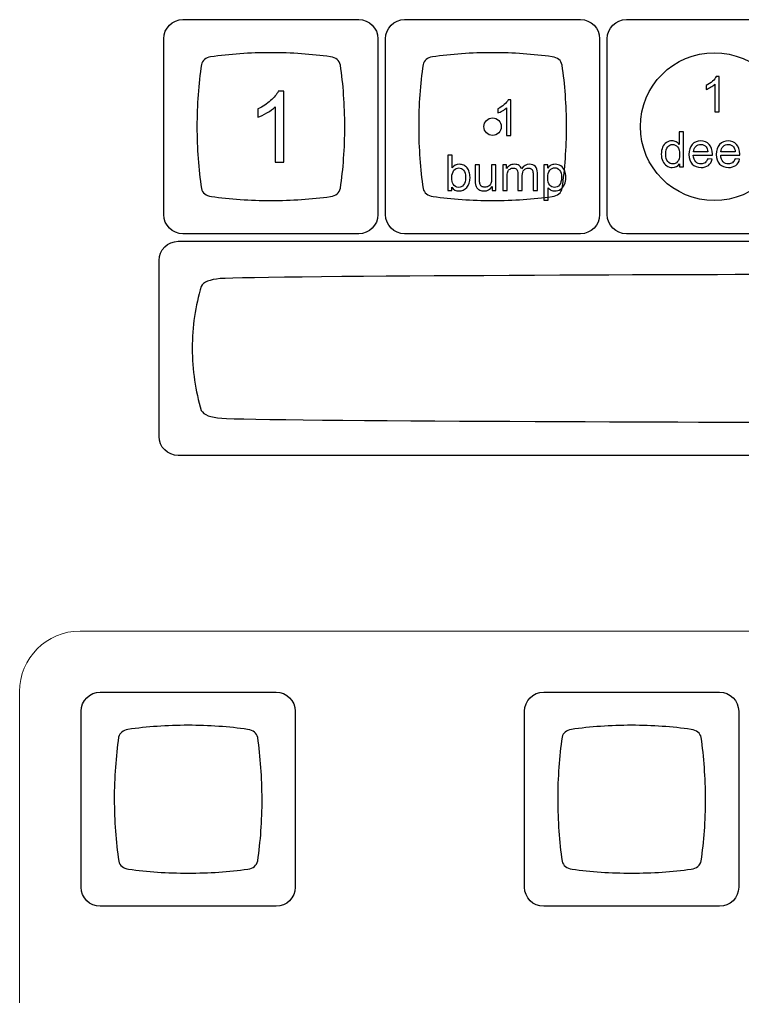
# Model space of a CAD drawing. Header units: millimetres. Extents: x -493 to 473, y -489 to 489.
# Drawn here: x -493.3 to -431.2, y 365 to 448.9 of the extents above; entities that cross this region are included whole.
import ezdxf

# ---------------------------------------------------------------- set-up
doc = ezdxf.new("R2010")
doc.units = ezdxf.units.MM
doc.header["$MEASUREMENT"] = 0
doc.layers.add('Layer 1', color=7, linetype='Continuous')

msp = doc.modelspace()

# ---------------------------------------------------------------- linework, layer by layer
at = {"layer": 'Layer 1', "color": 159}
msp.add_ellipse((-433.6068, 439.7147), major_axis=(0, 6.35), ratio=1, dxfattribs=at)
at = {"layer": 'Layer 1', "color": 169}
msp.add_ellipse((-452.6551, 439.7142), major_axis=(0, 0.75), ratio=1, dxfattribs=at)
for points in [[(-479.2605, 430.5147), (-479.2605, 430.5147), (-464.1531, 430.5147), (-464.1531, 430.5147), (-464.1531, 430.5147), (-463.2476, 430.5147), (-462.5068, 431.2555), (-462.5068, 432.161), (-462.5068, 432.161), (-462.5068, 432.161), (-462.5068, 447.2684), (-462.5068, 447.2684), (-462.5068, 447.2684), (-462.5068, 448.1739), (-463.2476, 448.9147), (-464.1531, 448.9147), (-464.1531, 448.9147), (-464.1531, 448.9147), (-479.2605, 448.9147), (-479.2605, 448.9147), (-479.2605, 448.9147), (-480.166, 448.9147), (-480.9068, 448.1739), (-480.9068, 447.2684), (-480.9068, 447.2684), (-480.9068, 447.2684), (-480.9068, 432.161), (-480.9068, 432.161), (-480.9068, 432.161), (-480.9068, 431.2555), (-480.166, 430.5147), (-479.2605, 430.5147)], [(-460.2105, 430.5147), (-460.2105, 430.5147), (-445.1031, 430.5147), (-445.1031, 430.5147), (-445.1031, 430.5147), (-444.1976, 430.5147), (-443.4568, 431.2555), (-443.4568, 432.161), (-443.4568, 432.161), (-443.4568, 432.161), (-443.4568, 447.2684), (-443.4568, 447.2684), (-443.4568, 447.2684), (-443.4568, 448.1739), (-444.1976, 448.9147), (-445.1031, 448.9147), (-445.1031, 448.9147), (-445.1031, 448.9147), (-460.2105, 448.9147), (-460.2105, 448.9147), (-460.2105, 448.9147), (-461.116, 448.9147), (-461.8568, 448.1739), (-461.8568, 447.2684), (-461.8568, 447.2684), (-461.8568, 447.2684), (-461.8568, 432.161), (-461.8568, 432.161), (-461.8568, 432.161), (-461.8568, 431.2555), (-461.116, 430.5147), (-460.2105, 430.5147)], [(-441.1605, 430.5147), (-441.1605, 430.5147), (-426.0531, 430.5147), (-426.0531, 430.5147), (-426.0531, 430.5147), (-425.1476, 430.5147), (-424.4068, 431.2555), (-424.4068, 432.161), (-424.4068, 432.161), (-424.4068, 432.161), (-424.4068, 447.2684), (-424.4068, 447.2684), (-424.4068, 447.2684), (-424.4068, 448.1739), (-425.1476, 448.9147), (-426.0531, 448.9147), (-426.0531, 448.9147), (-426.0531, 448.9147), (-441.1605, 448.9147), (-441.1605, 448.9147), (-441.1605, 448.9147), (-442.066, 448.9147), (-442.8068, 448.1739), (-442.8068, 447.2684), (-442.8068, 447.2684), (-442.8068, 447.2684), (-442.8068, 432.161), (-442.8068, 432.161), (-442.8068, 432.161), (-442.8068, 431.2555), (-442.066, 430.5147), (-441.1605, 430.5147)], [(-479.6666, 411.4647), (-479.6666, 411.4647), (-372.5592, 411.4647), (-372.5592, 411.4647), (-372.5592, 411.4647), (-371.6535, 411.4647), (-370.9129, 412.2055), (-370.9129, 413.111), (-370.9129, 413.111), (-370.9129, 413.111), (-370.9129, 428.2184), (-370.9129, 428.2184), (-370.9129, 428.2184), (-370.9129, 429.1239), (-371.6535, 429.8647), (-372.5592, 429.8647), (-372.5592, 429.8647), (-372.5592, 429.8647), (-479.6666, 429.8647), (-479.6666, 429.8647), (-479.6666, 429.8647), (-480.5724, 429.8647), (-481.3129, 429.1239), (-481.3129, 428.2184), (-481.3129, 428.2184), (-481.3129, 428.2184), (-481.3129, 413.111), (-481.3129, 413.111), (-481.3129, 413.111), (-481.3129, 412.2055), (-480.5724, 411.4647), (-479.6666, 411.4647)], [(-486.3661, 372.7402), (-486.3661, 372.7402), (-471.2587, 372.7402), (-471.2587, 372.7402), (-471.2587, 372.7402), (-470.3532, 372.7402), (-469.6124, 373.481), (-469.6124, 374.3865), (-469.6124, 374.3865), (-469.6124, 374.3865), (-469.6124, 389.4939), (-469.6124, 389.4939), (-469.6124, 389.4939), (-469.6124, 390.3994), (-470.3532, 391.1402), (-471.2587, 391.1402), (-471.2587, 391.1402), (-471.2587, 391.1402), (-486.3661, 391.1402), (-486.3661, 391.1402), (-486.3661, 391.1402), (-487.2716, 391.1402), (-488.0124, 390.3994), (-488.0124, 389.4939), (-488.0124, 389.4939), (-488.0124, 389.4939), (-488.0124, 374.3865), (-488.0124, 374.3865), (-488.0124, 374.3865), (-488.0124, 373.481), (-487.2716, 372.7402), (-486.3661, 372.7402)], [(-448.2661, 372.7402), (-448.2661, 372.7402), (-433.1587, 372.7402), (-433.1587, 372.7402), (-433.1587, 372.7402), (-432.2532, 372.7402), (-431.5124, 373.481), (-431.5124, 374.3865), (-431.5124, 374.3865), (-431.5124, 374.3865), (-431.5124, 389.4939), (-431.5124, 389.4939), (-431.5124, 389.4939), (-431.5124, 390.3994), (-432.2532, 391.1402), (-433.1587, 391.1402), (-433.1587, 391.1402), (-433.1587, 391.1402), (-448.2661, 391.1402), (-448.2661, 391.1402), (-448.2661, 391.1402), (-449.1716, 391.1402), (-449.9124, 390.3994), (-449.9124, 389.4939), (-449.9124, 389.4939), (-449.9124, 389.4939), (-449.9124, 374.3865), (-449.9124, 374.3865), (-449.9124, 374.3865), (-449.9124, 373.481), (-449.1716, 372.7402), (-448.2661, 372.7402)]]:
    msp.add_open_spline(points, degree=3, knots=[0, 0, 0, 0, 0.1111111, 0.1111111, 0.1111111, 0.1111111, 0.2222222, 0.2222222, 0.2222222, 0.2222222, 0.3333333, 0.3333333, 0.3333333, 0.3333333, 0.4444444, 0.4444444, 0.4444444, 0.4444444, 0.5555556, 0.5555556, 0.5555556, 0.5555556, 0.6666667, 0.6666667, 0.6666667, 0.6666667, 0.7777778, 0.7777778, 0.7777778, 0.7777778, 1, 1, 1, 1], dxfattribs=at)
at = {"layer": 'Layer 1', "color": 159}
for points in [[(-471.7066, 446.0642), (-469.916, 446.0637), (-468.1961, 445.9408), (-466.5939, 445.7153), (-466.5939, 445.7153), (-466.5939, 445.7153), (-466.5939, 445.7152), (-466.5939, 445.7152), (-466.5939, 445.7152), (-466.1071, 445.6423), (-465.8172, 445.4097), (-465.73, 445.005), (-465.73, 445.005), (-465.488, 443.3521), (-465.3557, 441.5705), (-465.3553, 439.7127), (-465.3553, 439.7127), (-465.3548, 437.855), (-465.4863, 436.0734), (-465.7275, 434.4205), (-465.7275, 434.4205), (-465.8145, 434.0163), (-466.1038, 433.7839), (-466.5895, 433.711), (-466.5895, 433.711), (-468.192, 433.4861), (-469.9124, 433.3639), (-471.7037, 433.3643), (-471.7037, 433.3643), (-473.4955, 433.3647), (-475.2165, 433.4879), (-476.8195, 433.7137), (-476.8195, 433.7137), (-476.8195, 433.7137), (-476.8194, 433.7141), (-476.8194, 433.7141), (-476.8194, 433.7141), (-477.2924, 433.7849), (-477.5796, 434.0066), (-477.6755, 434.3906), (-477.6755, 434.3906), (-477.9205, 436.0527), (-478.0546, 437.8456), (-478.055, 439.7157), (-478.055, 439.7157), (-478.0555, 441.5875), (-477.922, 443.3819), (-477.6774, 445.0452), (-477.6774, 445.0452), (-477.5848, 445.4121), (-477.3168, 445.6301), (-476.878, 445.7093), (-476.878, 445.7093), (-475.2593, 445.9394), (-473.5192, 446.0646), (-471.7066, 446.0642)], [(-452.6566, 446.0642), (-450.866, 446.0637), (-449.1461, 445.9408), (-447.5439, 445.7153), (-447.5439, 445.7153), (-447.5439, 445.7153), (-447.5439, 445.7152), (-447.5439, 445.7152), (-447.5439, 445.7152), (-447.0571, 445.6423), (-446.7672, 445.4097), (-446.68, 445.005), (-446.68, 445.005), (-446.438, 443.3521), (-446.3057, 441.5705), (-446.3053, 439.7127), (-446.3053, 439.7127), (-446.3048, 437.855), (-446.4363, 436.0734), (-446.6775, 434.4205), (-446.6775, 434.4205), (-446.7645, 434.0163), (-447.0538, 433.7839), (-447.5395, 433.711), (-447.5395, 433.711), (-449.142, 433.4861), (-450.8624, 433.3639), (-452.6537, 433.3643), (-452.6537, 433.3643), (-454.4455, 433.3647), (-456.1665, 433.4879), (-457.7695, 433.7137), (-457.7695, 433.7137), (-457.7695, 433.7137), (-457.7694, 433.7141), (-457.7694, 433.7141), (-457.7694, 433.7141), (-458.2424, 433.7849), (-458.5296, 434.0066), (-458.6255, 434.3906), (-458.6255, 434.3906), (-458.8705, 436.0527), (-459.0046, 437.8456), (-459.005, 439.7157), (-459.005, 439.7157), (-459.0055, 441.5875), (-458.872, 443.3819), (-458.6274, 445.0452), (-458.6274, 445.0452), (-458.5348, 445.4121), (-458.2668, 445.6301), (-457.828, 445.7093), (-457.828, 445.7093), (-456.2093, 445.9394), (-454.4692, 446.0646), (-452.6566, 446.0642)], [(-426.1129, 427.0146), (-422.4217, 427.0142), (-379.5833, 426.8921), (-376.3007, 426.6665), (-376.3007, 426.6665), (-376.3007, 426.6665), (-376.3007, 426.6665), (-376.3007, 426.6665), (-376.3007, 426.6665), (-375.3035, 426.5936), (-374.7095, 426.361), (-374.5306, 425.9563), (-374.5306, 425.9563), (-374.0351, 424.3033), (-373.7639, 422.5217), (-373.7631, 420.6641), (-373.7631, 420.6641), (-373.7624, 418.8064), (-374.0316, 417.0247), (-374.5256, 415.3718), (-374.5256, 415.3718), (-374.7039, 414.9676), (-375.2967, 414.7352), (-376.2917, 414.6624), (-376.2917, 414.6624), (-379.575, 414.4374), (-422.4363, 414.3144), (-426.1068, 414.3148), (-426.1068, 414.3148), (-429.7774, 414.3151), (-472.647, 414.4384), (-475.9313, 414.6641), (-475.9313, 414.6641), (-475.9313, 414.6641), (-475.9311, 414.6646), (-475.9311, 414.6646), (-475.9311, 414.6646), (-476.9002, 414.7354), (-477.4887, 414.9571), (-477.6851, 415.341), (-477.6851, 415.341), (-478.1869, 417.0032), (-478.4619, 418.7954), (-478.4627, 420.6662), (-478.4627, 420.6662), (-478.4634, 422.5371), (-478.1902, 424.3324), (-477.6889, 425.9957), (-477.6889, 425.9957), (-477.4994, 426.3626), (-476.9501, 426.5805), (-476.0512, 426.6598), (-476.0512, 426.6598), (-472.7346, 426.8898), (-429.804, 427.015), (-426.1129, 427.0146)], [(-478.8122, 388.2897), (-477.0216, 388.2892), (-475.3017, 388.1663), (-473.6995, 387.9408), (-473.6995, 387.9408), (-473.6995, 387.9408), (-473.6995, 387.9407), (-473.6995, 387.9407), (-473.6995, 387.9407), (-473.2127, 387.8678), (-472.9228, 387.6352), (-472.8356, 387.2305), (-472.8356, 387.2305), (-472.5936, 385.5776), (-472.4613, 383.796), (-472.4609, 381.9382), (-472.4609, 381.9382), (-472.4604, 380.0805), (-472.5919, 378.2989), (-472.8331, 376.646), (-472.8331, 376.646), (-472.9201, 376.2418), (-473.2094, 376.0094), (-473.6951, 375.9365), (-473.6951, 375.9365), (-475.2976, 375.7116), (-477.018, 375.5894), (-478.8093, 375.5898), (-478.8093, 375.5898), (-480.6011, 375.5902), (-482.3221, 375.7134), (-483.9251, 375.9392), (-483.9251, 375.9392), (-483.9251, 375.9392), (-483.925, 375.9396), (-483.925, 375.9396), (-483.925, 375.9396), (-484.398, 376.0104), (-484.6852, 376.2321), (-484.7811, 376.6161), (-484.7811, 376.6161), (-485.0261, 378.2782), (-485.1602, 380.0711), (-485.1606, 381.9412), (-485.1606, 381.9412), (-485.1611, 383.813), (-485.0276, 385.6074), (-484.783, 387.2707), (-484.783, 387.2707), (-484.6904, 387.6376), (-484.4224, 387.8556), (-483.9836, 387.9348), (-483.9836, 387.9348), (-482.3649, 388.1649), (-480.6248, 388.2901), (-478.8122, 388.2897)], [(-440.7122, 388.2897), (-438.9216, 388.2892), (-437.2017, 388.1663), (-435.5995, 387.9408), (-435.5995, 387.9408), (-435.5995, 387.9408), (-435.5995, 387.9407), (-435.5995, 387.9407), (-435.5995, 387.9407), (-435.1127, 387.8678), (-434.8228, 387.6352), (-434.7356, 387.2305), (-434.7356, 387.2305), (-434.4936, 385.5776), (-434.3613, 383.796), (-434.3609, 381.9382), (-434.3609, 381.9382), (-434.3604, 380.0805), (-434.4919, 378.2989), (-434.7331, 376.646), (-434.7331, 376.646), (-434.8201, 376.2418), (-435.1094, 376.0094), (-435.5951, 375.9365), (-435.5951, 375.9365), (-437.1976, 375.7116), (-438.918, 375.5894), (-440.7093, 375.5898), (-440.7093, 375.5898), (-442.5011, 375.5902), (-444.2221, 375.7134), (-445.8251, 375.9392), (-445.8251, 375.9392), (-445.8251, 375.9392), (-445.825, 375.9396), (-445.825, 375.9396), (-445.825, 375.9396), (-446.298, 376.0104), (-446.5852, 376.2321), (-446.6811, 376.6161), (-446.6811, 376.6161), (-446.9261, 378.2782), (-447.0602, 380.0711), (-447.0606, 381.9412), (-447.0606, 381.9412), (-447.0611, 383.813), (-446.9276, 385.6074), (-446.683, 387.2707), (-446.683, 387.2707), (-446.5904, 387.6376), (-446.3224, 387.8556), (-445.8836, 387.9348), (-445.8836, 387.9348), (-444.2649, 388.1649), (-442.5248, 388.2901), (-440.7122, 388.2897)]]:
    msp.add_open_spline(points, degree=3, knots=[0, 0, 0, 0, 0.0666667, 0.0666667, 0.0666667, 0.0666667, 0.1333333, 0.1333333, 0.1333333, 0.1333333, 0.2, 0.2, 0.2, 0.2, 0.2666667, 0.2666667, 0.2666667, 0.2666667, 0.3333333, 0.3333333, 0.3333333, 0.3333333, 0.4, 0.4, 0.4, 0.4, 0.4666667, 0.4666667, 0.4666667, 0.4666667, 0.5333333, 0.5333333, 0.5333333, 0.5333333, 0.6, 0.6, 0.6, 0.6, 0.6666667, 0.6666667, 0.6666667, 0.6666667, 0.7333333, 0.7333333, 0.7333333, 0.7333333, 0.8, 0.8, 0.8, 0.8, 0.8666667, 0.8666667, 0.8666667, 0.8666667, 1, 1, 1, 1], dxfattribs=at)
at = {"layer": 'Layer 1', "color": 132}
for points, knots in [([(-433.1941, 440.9787), (-433.1941, 440.9787), (-433.5666, 440.9787), (-433.5666, 440.9787), (-433.5666, 440.9787), (-433.5666, 440.9787), (-433.5666, 443.3508), (-433.5666, 443.3508), (-433.5666, 443.3508), (-433.6562, 443.2647), (-433.7741, 443.1793), (-433.9194, 443.0939), (-433.9194, 443.0939), (-434.0648, 443.0086), (-434.196, 442.9444), (-434.3117, 442.902), (-434.3117, 442.902), (-434.3117, 442.902), (-434.3117, 443.2619), (-434.3117, 443.2619), (-434.3117, 443.2619), (-434.1036, 443.3592), (-433.9215, 443.4778), (-433.7656, 443.6175), (-433.7656, 443.6175), (-433.6097, 443.7565), (-433.4989, 443.8912), (-433.434, 444.0224), (-433.434, 444.0224), (-433.434, 444.0224), (-433.1941, 444.0224), (-433.1941, 444.0224), (-433.1941, 444.0224), (-433.1941, 444.0224), (-433.1941, 440.9787), (-433.1941, 440.9787)], [0, 0, 0, 0, 0.1, 0.1, 0.1, 0.1, 0.2, 0.2, 0.2, 0.2, 0.3, 0.3, 0.3, 0.3, 0.4, 0.4, 0.4, 0.4, 0.5, 0.5, 0.5, 0.5, 0.6, 0.6, 0.6, 0.6, 0.7, 0.7, 0.7, 0.7, 0.8, 0.8, 0.8, 0.8, 1, 1, 1, 1]), ([(-470.5875, 436.6705), (-470.5875, 436.6705), (-471.3326, 436.6705), (-471.3326, 436.6705), (-471.3326, 436.6705), (-471.3326, 436.6705), (-471.3326, 441.4146), (-471.3326, 441.4146), (-471.3326, 441.4146), (-471.5118, 441.2425), (-471.7474, 441.0717), (-472.0381, 440.901), (-472.0381, 440.901), (-472.3288, 440.7302), (-472.5913, 440.6018), (-472.8227, 440.5172), (-472.8227, 440.5172), (-472.8227, 440.5172), (-472.8227, 441.2368), (-472.8227, 441.2368), (-472.8227, 441.2368), (-472.4064, 441.4316), (-472.0424, 441.6686), (-471.7305, 441.948), (-471.7305, 441.948), (-471.4187, 442.226), (-471.1971, 442.4955), (-471.0673, 442.758), (-471.0673, 442.758), (-471.0673, 442.758), (-470.5875, 442.758), (-470.5875, 442.758), (-470.5875, 442.758), (-470.5875, 442.758), (-470.5875, 436.6705), (-470.5875, 436.6705)], [0, 0, 0, 0, 0.1, 0.1, 0.1, 0.1, 0.2, 0.2, 0.2, 0.2, 0.3, 0.3, 0.3, 0.3, 0.4, 0.4, 0.4, 0.4, 0.5, 0.5, 0.5, 0.5, 0.6, 0.6, 0.6, 0.6, 0.7, 0.7, 0.7, 0.7, 0.8, 0.8, 0.8, 0.8, 1, 1, 1, 1]), ([(-451.0803, 438.9642), (-451.0803, 438.9642), (-451.4528, 438.9642), (-451.4528, 438.9642), (-451.4528, 438.9642), (-451.4528, 438.9642), (-451.4528, 441.3363), (-451.4528, 441.3363), (-451.4528, 441.3363), (-451.5424, 441.2502), (-451.6603, 441.1648), (-451.8056, 441.0794), (-451.8056, 441.0794), (-451.951, 440.9941), (-452.0822, 440.9299), (-452.1979, 440.8875), (-452.1979, 440.8875), (-452.1979, 440.8875), (-452.1979, 441.2474), (-452.1979, 441.2474), (-452.1979, 441.2474), (-451.9898, 441.3447), (-451.8077, 441.4633), (-451.6518, 441.603), (-451.6518, 441.603), (-451.4959, 441.742), (-451.3851, 441.8767), (-451.3202, 442.0079), (-451.3202, 442.0079), (-451.3202, 442.0079), (-451.0803, 442.0079), (-451.0803, 442.0079), (-451.0803, 442.0079), (-451.0803, 442.0079), (-451.0803, 438.9642), (-451.0803, 438.9642)], [0, 0, 0, 0, 0.1, 0.1, 0.1, 0.1, 0.2, 0.2, 0.2, 0.2, 0.3, 0.3, 0.3, 0.3, 0.4, 0.4, 0.4, 0.4, 0.5, 0.5, 0.5, 0.5, 0.6, 0.6, 0.6, 0.6, 0.7, 0.7, 0.7, 0.7, 0.8, 0.8, 0.8, 0.8, 1, 1, 1, 1]), ([(-436.6029, 436.2494), (-436.6029, 436.2494), (-436.6029, 436.5281), (-436.6029, 436.5281), (-436.6029, 436.5281), (-436.7419, 436.3115), (-436.9465, 436.2028), (-437.2168, 436.2028), (-437.2168, 436.2028), (-437.3918, 436.2028), (-437.5526, 436.2508), (-437.6987, 436.3475), (-437.6987, 436.3475), (-437.8454, 436.4434), (-437.959, 436.5782), (-438.0402, 436.7503), (-438.0402, 436.7503), (-438.1206, 436.9232), (-438.1608, 437.1215), (-438.1608, 437.3458), (-438.1608, 437.3458), (-438.1608, 437.5645), (-438.1241, 437.7628), (-438.0514, 437.9413), (-438.0514, 437.9413), (-437.9781, 438.1191), (-437.8687, 438.256), (-437.7227, 438.3505), (-437.7227, 438.3505), (-437.5773, 438.4458), (-437.4136, 438.493), (-437.2337, 438.493), (-437.2337, 438.493), (-437.1011, 438.493), (-436.9832, 438.4648), (-436.8802, 438.4091), (-436.8802, 438.4091), (-436.7772, 438.3534), (-436.6933, 438.28), (-436.6283, 438.1904), (-436.6283, 438.1904), (-436.6283, 438.1904), (-436.6283, 439.2804), (-436.6283, 439.2804), (-436.6283, 439.2804), (-436.6283, 439.2804), (-436.2558, 439.2804), (-436.2558, 439.2804), (-436.2558, 439.2804), (-436.2558, 439.2804), (-436.2558, 436.2494), (-436.2558, 436.2494), (-436.2558, 436.2494), (-436.2558, 436.2494), (-436.6029, 436.2494), (-436.6029, 436.2494)], [0, 0, 0, 0, 0.0666667, 0.0666667, 0.0666667, 0.0666667, 0.1333333, 0.1333333, 0.1333333, 0.1333333, 0.2, 0.2, 0.2, 0.2, 0.2666667, 0.2666667, 0.2666667, 0.2666667, 0.3333333, 0.3333333, 0.3333333, 0.3333333, 0.4, 0.4, 0.4, 0.4, 0.4666667, 0.4666667, 0.4666667, 0.4666667, 0.5333333, 0.5333333, 0.5333333, 0.5333333, 0.6, 0.6, 0.6, 0.6, 0.6666667, 0.6666667, 0.6666667, 0.6666667, 0.7333333, 0.7333333, 0.7333333, 0.7333333, 0.8, 0.8, 0.8, 0.8, 0.8666667, 0.8666667, 0.8666667, 0.8666667, 1, 1, 1, 1]), ([(-437.7798, 437.3451), (-437.7798, 437.0643), (-437.7205, 436.8548), (-437.6013, 436.7158), (-437.6013, 436.7158), (-437.4828, 436.5768), (-437.3424, 436.5076), (-437.1808, 436.5076), (-437.1808, 436.5076), (-437.0178, 436.5076), (-436.8795, 436.574), (-436.7652, 436.7066), (-436.7652, 436.7066), (-436.6516, 436.8392), (-436.5945, 437.0417), (-436.5945, 437.3141), (-436.5945, 437.3141), (-436.5945, 437.6132), (-436.6523, 437.8334), (-436.7688, 437.9738), (-436.7688, 437.9738), (-436.8845, 438.1142), (-437.0277, 438.184), (-437.1977, 438.184), (-437.1977, 438.184), (-437.3635, 438.184), (-437.5018, 438.117), (-437.6133, 437.9822), (-437.6133, 437.9822), (-437.7241, 437.8475), (-437.7798, 437.6351), (-437.7798, 437.3451)], [0, 0, 0, 0, 0.1111111, 0.1111111, 0.1111111, 0.1111111, 0.2222222, 0.2222222, 0.2222222, 0.2222222, 0.3333333, 0.3333333, 0.3333333, 0.3333333, 0.4444444, 0.4444444, 0.4444444, 0.4444444, 0.5555556, 0.5555556, 0.5555556, 0.5555556, 0.6666667, 0.6666667, 0.6666667, 0.6666667, 0.7777778, 0.7777778, 0.7777778, 0.7777778, 1, 1, 1, 1]), ([(-434.1681, 436.9606), (-434.1681, 436.9606), (-433.7829, 436.9098), (-433.7829, 436.9098), (-433.7829, 436.9098), (-433.8429, 436.6861), (-433.955, 436.5119), (-434.1187, 436.3884), (-434.1187, 436.3884), (-434.2824, 436.2649), (-434.4913, 436.2028), (-434.746, 436.2028), (-434.746, 436.2028), (-435.0663, 436.2028), (-435.3203, 436.3016), (-435.508, 436.4992), (-435.508, 436.4992), (-435.6956, 436.696), (-435.7895, 436.9733), (-435.7895, 437.3296), (-435.7895, 437.3296), (-435.7895, 437.6979), (-435.6949, 437.9843), (-435.5051, 438.1875), (-435.5051, 438.1875), (-435.3153, 438.3914), (-435.0691, 438.493), (-434.7664, 438.493), (-434.7664, 438.493), (-434.4736, 438.493), (-434.2344, 438.3936), (-434.0489, 438.1939), (-434.0489, 438.1939), (-433.8633, 437.9942), (-433.7702, 437.7134), (-433.7702, 437.3515), (-433.7702, 437.3515), (-433.7702, 437.3296), (-433.7709, 437.2964), (-433.7723, 437.2527), (-433.7723, 437.2527), (-433.7723, 437.2527), (-435.4085, 437.2527), (-435.4085, 437.2527), (-435.4085, 437.2527), (-435.3944, 437.0121), (-435.3266, 436.8272), (-435.2039, 436.6995), (-435.2039, 436.6995), (-435.0818, 436.5718), (-434.9287, 436.5076), (-434.746, 436.5076), (-434.746, 436.5076), (-434.6098, 436.5076), (-434.4934, 436.5436), (-434.3974, 436.6156), (-434.3974, 436.6156), (-434.3008, 436.6875), (-434.2246, 436.8026), (-434.1681, 436.9606)], [0, 0, 0, 0, 0.0625, 0.0625, 0.0625, 0.0625, 0.125, 0.125, 0.125, 0.125, 0.1875, 0.1875, 0.1875, 0.1875, 0.25, 0.25, 0.25, 0.25, 0.3125, 0.3125, 0.3125, 0.3125, 0.375, 0.375, 0.375, 0.375, 0.4375, 0.4375, 0.4375, 0.4375, 0.5, 0.5, 0.5, 0.5, 0.5625, 0.5625, 0.5625, 0.5625, 0.625, 0.625, 0.625, 0.625, 0.6875, 0.6875, 0.6875, 0.6875, 0.75, 0.75, 0.75, 0.75, 0.8125, 0.8125, 0.8125, 0.8125, 0.875, 0.875, 0.875, 0.875, 1, 1, 1, 1]), ([(-435.3873, 437.5575), (-435.3873, 437.5575), (-434.1639, 437.5575), (-434.1639, 437.5575), (-434.1639, 437.5575), (-434.1801, 437.7423), (-434.2274, 437.8806), (-434.3043, 437.9731), (-434.3043, 437.9731), (-434.4221, 438.1163), (-434.5759, 438.1883), (-434.7643, 438.1883), (-434.7643, 438.1883), (-434.935, 438.1883), (-435.0783, 438.1311), (-435.1947, 438.0168), (-435.1947, 438.0168), (-435.3104, 437.9025), (-435.3746, 437.7494), (-435.3873, 437.5575)], [0, 0, 0, 0, 0.1666667, 0.1666667, 0.1666667, 0.1666667, 0.3333333, 0.3333333, 0.3333333, 0.3333333, 0.5, 0.5, 0.5, 0.5, 0.6666667, 0.6666667, 0.6666667, 0.6666667, 1, 1, 1, 1]), ([(-431.8137, 436.9606), (-431.8137, 436.9606), (-431.4285, 436.9098), (-431.4285, 436.9098), (-431.4285, 436.9098), (-431.4885, 436.6861), (-431.6006, 436.5119), (-431.7643, 436.3884), (-431.7643, 436.3884), (-431.928, 436.2649), (-432.1369, 436.2028), (-432.3916, 436.2028), (-432.3916, 436.2028), (-432.7119, 436.2028), (-432.9659, 436.3016), (-433.1536, 436.4992), (-433.1536, 436.4992), (-433.3412, 436.696), (-433.4351, 436.9733), (-433.4351, 437.3296), (-433.4351, 437.3296), (-433.4351, 437.6979), (-433.3405, 437.9843), (-433.1507, 438.1875), (-433.1507, 438.1875), (-432.9609, 438.3914), (-432.7147, 438.493), (-432.412, 438.493), (-432.412, 438.493), (-432.1192, 438.493), (-431.88, 438.3936), (-431.6945, 438.1939), (-431.6945, 438.1939), (-431.5089, 437.9942), (-431.4158, 437.7134), (-431.4158, 437.3515), (-431.4158, 437.3515), (-431.4158, 437.3296), (-431.4165, 437.2964), (-431.4179, 437.2527), (-431.4179, 437.2527), (-431.4179, 437.2527), (-433.0541, 437.2527), (-433.0541, 437.2527), (-433.0541, 437.2527), (-433.04, 437.0121), (-432.9722, 436.8272), (-432.8495, 436.6995), (-432.8495, 436.6995), (-432.7274, 436.5718), (-432.5743, 436.5076), (-432.3916, 436.5076), (-432.3916, 436.5076), (-432.2554, 436.5076), (-432.139, 436.5436), (-432.043, 436.6156), (-432.043, 436.6156), (-431.9464, 436.6875), (-431.8702, 436.8026), (-431.8137, 436.9606)], [0, 0, 0, 0, 0.0625, 0.0625, 0.0625, 0.0625, 0.125, 0.125, 0.125, 0.125, 0.1875, 0.1875, 0.1875, 0.1875, 0.25, 0.25, 0.25, 0.25, 0.3125, 0.3125, 0.3125, 0.3125, 0.375, 0.375, 0.375, 0.375, 0.4375, 0.4375, 0.4375, 0.4375, 0.5, 0.5, 0.5, 0.5, 0.5625, 0.5625, 0.5625, 0.5625, 0.625, 0.625, 0.625, 0.625, 0.6875, 0.6875, 0.6875, 0.6875, 0.75, 0.75, 0.75, 0.75, 0.8125, 0.8125, 0.8125, 0.8125, 0.875, 0.875, 0.875, 0.875, 1, 1, 1, 1]), ([(-433.0329, 437.5575), (-433.0329, 437.5575), (-431.8095, 437.5575), (-431.8095, 437.5575), (-431.8095, 437.5575), (-431.8257, 437.7423), (-431.873, 437.8806), (-431.9499, 437.9731), (-431.9499, 437.9731), (-432.0677, 438.1163), (-432.2215, 438.1883), (-432.4099, 438.1883), (-432.4099, 438.1883), (-432.5806, 438.1883), (-432.7239, 438.1311), (-432.8403, 438.0168), (-432.8403, 438.0168), (-432.956, 437.9025), (-433.0202, 437.7494), (-433.0329, 437.5575)], [0, 0, 0, 0, 0.1666667, 0.1666667, 0.1666667, 0.1666667, 0.3333333, 0.3333333, 0.3333333, 0.3333333, 0.5, 0.5, 0.5, 0.5, 0.6666667, 0.6666667, 0.6666667, 0.6666667, 1, 1, 1, 1]), ([(-456.1504, 434.2349), (-456.1504, 434.2349), (-456.4975, 434.2349), (-456.4975, 434.2349), (-456.4975, 434.2349), (-456.4975, 434.2349), (-456.4975, 437.2659), (-456.4975, 437.2659), (-456.4975, 437.2659), (-456.4975, 437.2659), (-456.125, 437.2659), (-456.125, 437.2659), (-456.125, 437.2659), (-456.125, 437.2659), (-456.125, 436.1843), (-456.125, 436.1843), (-456.125, 436.1843), (-455.9677, 436.3805), (-455.7673, 436.4785), (-455.5232, 436.4785), (-455.5232, 436.4785), (-455.3884, 436.4785), (-455.26, 436.4517), (-455.1394, 436.3974), (-455.1394, 436.3974), (-455.0187, 436.3431), (-454.9199, 436.2662), (-454.8416, 436.1681), (-454.8416, 436.1681), (-454.764, 436.0693), (-454.7026, 435.9508), (-454.6589, 435.8118), (-454.6589, 435.8118), (-454.6144, 435.6735), (-454.5926, 435.5246), (-454.5926, 435.3666), (-454.5926, 435.3666), (-454.5926, 434.9912), (-454.6857, 434.7006), (-454.8712, 434.496), (-454.8712, 434.496), (-455.0575, 434.2906), (-455.2805, 434.1883), (-455.5408, 434.1883), (-455.5408, 434.1883), (-455.7997, 434.1883), (-456.0029, 434.2963), (-456.1504, 434.5115), (-456.1504, 434.5115), (-456.1504, 434.5115), (-456.1504, 434.2349), (-456.1504, 434.2349)], [0, 0, 0, 0, 0.0714286, 0.0714286, 0.0714286, 0.0714286, 0.1428571, 0.1428571, 0.1428571, 0.1428571, 0.2142857, 0.2142857, 0.2142857, 0.2142857, 0.2857143, 0.2857143, 0.2857143, 0.2857143, 0.3571429, 0.3571429, 0.3571429, 0.3571429, 0.4285714, 0.4285714, 0.4285714, 0.4285714, 0.5, 0.5, 0.5, 0.5, 0.5714286, 0.5714286, 0.5714286, 0.5714286, 0.6428571, 0.6428571, 0.6428571, 0.6428571, 0.7142857, 0.7142857, 0.7142857, 0.7142857, 0.7857143, 0.7857143, 0.7857143, 0.7857143, 0.8571429, 0.8571429, 0.8571429, 0.8571429, 1, 1, 1, 1]), ([(-452.7038, 434.2349), (-452.7038, 434.2349), (-452.7038, 434.5616), (-452.7038, 434.5616), (-452.7038, 434.5616), (-452.8746, 434.3125), (-453.106, 434.1883), (-453.3988, 434.1883), (-453.3988, 434.1883), (-453.5279, 434.1883), (-453.6485, 434.213), (-453.7607, 434.2624), (-453.7607, 434.2624), (-453.8729, 434.3125), (-453.9562, 434.3746), (-454.0105, 434.4494), (-454.0105, 434.4494), (-454.0648, 434.5249), (-454.1029, 434.6166), (-454.1248, 434.7253), (-454.1248, 434.7253), (-454.1396, 434.7986), (-454.1474, 434.9143), (-454.1474, 435.0724), (-454.1474, 435.0724), (-454.1474, 435.0724), (-454.1474, 436.432), (-454.1474, 436.432), (-454.1474, 436.432), (-454.1474, 436.432), (-453.7748, 436.432), (-453.7748, 436.432), (-453.7748, 436.432), (-453.7748, 436.432), (-453.7748, 435.2163), (-453.7748, 435.2163), (-453.7748, 435.2163), (-453.7748, 435.0223), (-453.7671, 434.8911), (-453.7523, 434.824), (-453.7523, 434.824), (-453.729, 434.726), (-453.6796, 434.6498), (-453.6034, 434.594), (-453.6034, 434.594), (-453.5279, 434.5383), (-453.4348, 434.5101), (-453.3233, 434.5101), (-453.3233, 434.5101), (-453.2118, 434.5101), (-453.1074, 434.5383), (-453.01, 434.5954), (-453.01, 434.5954), (-452.9127, 434.6526), (-452.8435, 434.7309), (-452.8026, 434.829), (-452.8026, 434.829), (-452.7624, 434.927), (-452.7419, 435.0703), (-452.7419, 435.2572), (-452.7419, 435.2572), (-452.7419, 435.2572), (-452.7419, 436.432), (-452.7419, 436.432), (-452.7419, 436.432), (-452.7419, 436.432), (-452.3694, 436.432), (-452.3694, 436.432), (-452.3694, 436.432), (-452.3694, 436.432), (-452.3694, 434.2349), (-452.3694, 434.2349), (-452.3694, 434.2349), (-452.3694, 434.2349), (-452.7038, 434.2349), (-452.7038, 434.2349)], [0, 0, 0, 0, 0.05, 0.05, 0.05, 0.05, 0.1, 0.1, 0.1, 0.1, 0.15, 0.15, 0.15, 0.15, 0.2, 0.2, 0.2, 0.2, 0.25, 0.25, 0.25, 0.25, 0.3, 0.3, 0.3, 0.3, 0.35, 0.35, 0.35, 0.35, 0.4, 0.4, 0.4, 0.4, 0.45, 0.45, 0.45, 0.45, 0.5, 0.5, 0.5, 0.5, 0.55, 0.55, 0.55, 0.55, 0.6, 0.6, 0.6, 0.6, 0.65, 0.65, 0.65, 0.65, 0.7, 0.7, 0.7, 0.7, 0.75, 0.75, 0.75, 0.75, 0.8, 0.8, 0.8, 0.8, 0.85, 0.85, 0.85, 0.85, 0.9, 0.9, 0.9, 0.9, 1, 1, 1, 1]), ([(-451.7845, 434.2349), (-451.7845, 434.2349), (-451.7845, 436.432), (-451.7845, 436.432), (-451.7845, 436.432), (-451.7845, 436.432), (-451.4501, 436.432), (-451.4501, 436.432), (-451.4501, 436.432), (-451.4501, 436.432), (-451.4501, 436.1215), (-451.4501, 436.1215), (-451.4501, 436.1215), (-451.3816, 436.2288), (-451.2899, 436.3156), (-451.1756, 436.3805), (-451.1756, 436.3805), (-451.0613, 436.4461), (-450.9315, 436.4785), (-450.7854, 436.4785), (-450.7854, 436.4785), (-450.6232, 436.4785), (-450.4898, 436.4447), (-450.3861, 436.3777), (-450.3861, 436.3777), (-450.2824, 436.3099), (-450.209, 436.2161), (-450.1667, 436.0947), (-450.1667, 436.0947), (-449.9917, 436.3508), (-449.7652, 436.4785), (-449.4858, 436.4785), (-449.4858, 436.4785), (-449.2671, 436.4785), (-449.0985, 436.4186), (-448.9814, 436.2979), (-448.9814, 436.2979), (-448.8635, 436.1773), (-448.8043, 435.9917), (-448.8043, 435.7412), (-448.8043, 435.7412), (-448.8043, 435.7412), (-448.8043, 434.2349), (-448.8043, 434.2349), (-448.8043, 434.2349), (-448.8043, 434.2349), (-449.1768, 434.2349), (-449.1768, 434.2349), (-449.1768, 434.2349), (-449.1768, 434.2349), (-449.1768, 435.6178), (-449.1768, 435.6178), (-449.1768, 435.6178), (-449.1768, 435.7659), (-449.1895, 435.8732), (-449.2135, 435.9388), (-449.2135, 435.9388), (-449.2375, 436.0044), (-449.2812, 436.0566), (-449.3454, 436.0968), (-449.3454, 436.0968), (-449.4089, 436.1371), (-449.4837, 436.1568), (-449.5691, 436.1568), (-449.5691, 436.1568), (-449.7243, 436.1568), (-449.8527, 436.1053), (-449.955, 436.003), (-449.955, 436.003), (-450.0573, 435.9), (-450.1081, 435.7356), (-450.1081, 435.5098), (-450.1081, 435.5098), (-450.1081, 435.5098), (-450.1081, 434.2349), (-450.1081, 434.2349), (-450.1081, 434.2349), (-450.1081, 434.2349), (-450.4806, 434.2349), (-450.4806, 434.2349), (-450.4806, 434.2349), (-450.4806, 434.2349), (-450.4806, 435.6608), (-450.4806, 435.6608), (-450.4806, 435.6608), (-450.4806, 435.8259), (-450.511, 435.9501), (-450.5717, 436.0326), (-450.5717, 436.0326), (-450.6323, 436.1152), (-450.7318, 436.1568), (-450.8694, 436.1568), (-450.8694, 436.1568), (-450.9738, 436.1568), (-451.0705, 436.1293), (-451.1594, 436.0743), (-451.1594, 436.0743), (-451.2483, 436.0192), (-451.3125, 435.9388), (-451.3527, 435.8323), (-451.3527, 435.8323), (-451.3922, 435.7264), (-451.412, 435.5733), (-451.412, 435.3737), (-451.412, 435.3737), (-451.412, 435.3737), (-451.412, 434.2349), (-451.412, 434.2349), (-451.412, 434.2349), (-451.412, 434.2349), (-451.7845, 434.2349), (-451.7845, 434.2349)], [0, 0, 0, 0, 0.0344828, 0.0344828, 0.0344828, 0.0344828, 0.0689655, 0.0689655, 0.0689655, 0.0689655, 0.1034483, 0.1034483, 0.1034483, 0.1034483, 0.137931, 0.137931, 0.137931, 0.137931, 0.1724138, 0.1724138, 0.1724138, 0.1724138, 0.2068966, 0.2068966, 0.2068966, 0.2068966, 0.2413793, 0.2413793, 0.2413793, 0.2413793, 0.2758621, 0.2758621, 0.2758621, 0.2758621, 0.3103448, 0.3103448, 0.3103448, 0.3103448, 0.3448276, 0.3448276, 0.3448276, 0.3448276, 0.3793103, 0.3793103, 0.3793103, 0.3793103, 0.4137931, 0.4137931, 0.4137931, 0.4137931, 0.4482759, 0.4482759, 0.4482759, 0.4482759, 0.4827586, 0.4827586, 0.4827586, 0.4827586, 0.5172414, 0.5172414, 0.5172414, 0.5172414, 0.5517241, 0.5517241, 0.5517241, 0.5517241, 0.5862069, 0.5862069, 0.5862069, 0.5862069, 0.6206897, 0.6206897, 0.6206897, 0.6206897, 0.6551724, 0.6551724, 0.6551724, 0.6551724, 0.6896552, 0.6896552, 0.6896552, 0.6896552, 0.7241379, 0.7241379, 0.7241379, 0.7241379, 0.7586207, 0.7586207, 0.7586207, 0.7586207, 0.7931034, 0.7931034, 0.7931034, 0.7931034, 0.8275862, 0.8275862, 0.8275862, 0.8275862, 0.862069, 0.862069, 0.862069, 0.862069, 0.8965517, 0.8965517, 0.8965517, 0.8965517, 0.9310345, 0.9310345, 0.9310345, 0.9310345, 1, 1, 1, 1]), ([(-448.2582, 433.3925), (-448.2582, 433.3925), (-448.2582, 436.432), (-448.2582, 436.432), (-448.2582, 436.432), (-448.2582, 436.432), (-447.9195, 436.432), (-447.9195, 436.432), (-447.9195, 436.432), (-447.9195, 436.432), (-447.9195, 436.1434), (-447.9195, 436.1434), (-447.9195, 436.1434), (-447.8398, 436.2549), (-447.7495, 436.3389), (-447.6486, 436.3946), (-447.6486, 436.3946), (-447.5484, 436.4503), (-447.4264, 436.4785), (-447.2831, 436.4785), (-447.2831, 436.4785), (-447.0955, 436.4785), (-446.9304, 436.4306), (-446.7871, 436.3339), (-446.7871, 436.3339), (-446.6439, 436.238), (-446.536, 436.1018), (-446.4626, 435.9268), (-446.4626, 435.9268), (-446.3899, 435.7511), (-446.3532, 435.5592), (-446.3532, 435.3497), (-446.3532, 435.3497), (-446.3532, 435.126), (-446.3934, 434.9242), (-446.4739, 434.7443), (-446.4739, 434.7443), (-446.5543, 434.5651), (-446.6714, 434.4275), (-446.8252, 434.3316), (-446.8252, 434.3316), (-446.9783, 434.2363), (-447.1399, 434.1883), (-447.3092, 434.1883), (-447.3092, 434.1883), (-447.4334, 434.1883), (-447.5449, 434.2144), (-447.643, 434.2666), (-447.643, 434.2666), (-447.7417, 434.3189), (-447.8222, 434.3845), (-447.8857, 434.4642), (-447.8857, 434.4642), (-447.8857, 434.4642), (-447.8857, 433.3925), (-447.8857, 433.3925), (-447.8857, 433.3925), (-447.8857, 433.3925), (-448.2582, 433.3925), (-448.2582, 433.3925)], [0, 0, 0, 0, 0.0625, 0.0625, 0.0625, 0.0625, 0.125, 0.125, 0.125, 0.125, 0.1875, 0.1875, 0.1875, 0.1875, 0.25, 0.25, 0.25, 0.25, 0.3125, 0.3125, 0.3125, 0.3125, 0.375, 0.375, 0.375, 0.375, 0.4375, 0.4375, 0.4375, 0.4375, 0.5, 0.5, 0.5, 0.5, 0.5625, 0.5625, 0.5625, 0.5625, 0.625, 0.625, 0.625, 0.625, 0.6875, 0.6875, 0.6875, 0.6875, 0.75, 0.75, 0.75, 0.75, 0.8125, 0.8125, 0.8125, 0.8125, 0.875, 0.875, 0.875, 0.875, 1, 1, 1, 1]), ([(-456.1546, 435.3497), (-456.1546, 435.0872), (-456.1187, 434.8974), (-456.0474, 434.7803), (-456.0474, 434.7803), (-455.9303, 434.5891), (-455.7722, 434.4931), (-455.5726, 434.4931), (-455.5726, 434.4931), (-455.4096, 434.4931), (-455.2692, 434.5637), (-455.1513, 434.7048), (-455.1513, 434.7048), (-455.0328, 434.8459), (-454.9735, 435.0562), (-454.9735, 435.3356), (-454.9735, 435.3356), (-454.9735, 435.622), (-455.03, 435.833), (-455.1436, 435.9691), (-455.1436, 435.9691), (-455.2572, 436.1053), (-455.3948, 436.1738), (-455.5556, 436.1738), (-455.5556, 436.1738), (-455.7186, 436.1738), (-455.859, 436.1032), (-455.9768, 435.9621), (-455.9768, 435.9621), (-456.0954, 435.821), (-456.1546, 435.6171), (-456.1546, 435.3497)], [0, 0, 0, 0, 0.1111111, 0.1111111, 0.1111111, 0.1111111, 0.2222222, 0.2222222, 0.2222222, 0.2222222, 0.3333333, 0.3333333, 0.3333333, 0.3333333, 0.4444444, 0.4444444, 0.4444444, 0.4444444, 0.5555556, 0.5555556, 0.5555556, 0.5555556, 0.6666667, 0.6666667, 0.6666667, 0.6666667, 0.7777778, 0.7777778, 0.7777778, 0.7777778, 1, 1, 1, 1]), ([(-447.9195, 435.32), (-447.9195, 435.0385), (-447.8624, 434.8304), (-447.7488, 434.6956), (-447.7488, 434.6956), (-447.6345, 434.5609), (-447.4962, 434.4931), (-447.3339, 434.4931), (-447.3339, 434.4931), (-447.1688, 434.4931), (-447.0277, 434.563), (-446.9106, 434.7027), (-446.9106, 434.7027), (-446.7928, 434.8424), (-446.7342, 435.0583), (-446.7342, 435.3511), (-446.7342, 435.3511), (-446.7342, 435.6305), (-446.7914, 435.8393), (-446.9064, 435.9783), (-446.9064, 435.9783), (-447.0214, 436.1173), (-447.1582, 436.1865), (-447.3177, 436.1865), (-447.3177, 436.1865), (-447.4757, 436.1865), (-447.6154, 436.1124), (-447.7368, 435.9649), (-447.7368, 435.9649), (-447.8589, 435.8167), (-447.9195, 435.6023), (-447.9195, 435.32)], [0, 0, 0, 0, 0.1111111, 0.1111111, 0.1111111, 0.1111111, 0.2222222, 0.2222222, 0.2222222, 0.2222222, 0.3333333, 0.3333333, 0.3333333, 0.3333333, 0.4444444, 0.4444444, 0.4444444, 0.4444444, 0.5555556, 0.5555556, 0.5555556, 0.5555556, 0.6666667, 0.6666667, 0.6666667, 0.6666667, 0.7777778, 0.7777778, 0.7777778, 0.7777778, 1, 1, 1, 1])]:
    msp.add_open_spline(points, degree=3, knots=knots, dxfattribs=at)
at = {"layer": 'Layer 1', "color": 250, "lineweight": 18}
msp.add_open_spline([(-488.0992, 396.3856), (-488.0992, 396.3856), (-57.5314, 396.3856), (-57.5314, 396.3856), (-57.5314, 396.3856), (-54.6714, 396.3856), (-52.3315, 394.0457), (-52.3315, 391.1857), (-52.3315, 391.1857), (-52.3315, 391.1857), (-52.3315, 268.4484), (-52.3315, 268.4484), (-52.3315, 268.4484), (-52.3315, 265.5884), (-54.6714, 263.2485), (-57.5314, 263.2485), (-57.5314, 263.2485), (-57.5314, 263.2485), (-488.0992, 263.2485), (-488.0992, 263.2485), (-488.0992, 263.2485), (-490.9592, 263.2485), (-493.2991, 265.5884), (-493.2991, 268.4484), (-493.2991, 268.4484), (-493.2991, 268.4484), (-493.2991, 391.1857), (-493.2991, 391.1857), (-493.2991, 391.1857), (-493.2991, 394.0457), (-490.9592, 396.3856), (-488.0992, 396.3856)], degree=3, knots=[0, 0, 0, 0, 0.1111111, 0.1111111, 0.1111111, 0.1111111, 0.2222222, 0.2222222, 0.2222222, 0.2222222, 0.3333333, 0.3333333, 0.3333333, 0.3333333, 0.4444444, 0.4444444, 0.4444444, 0.4444444, 0.5555556, 0.5555556, 0.5555556, 0.5555556, 0.6666667, 0.6666667, 0.6666667, 0.6666667, 0.7777778, 0.7777778, 0.7777778, 0.7777778, 1, 1, 1, 1], dxfattribs=at)

doc.saveas('drawing.dxf')
